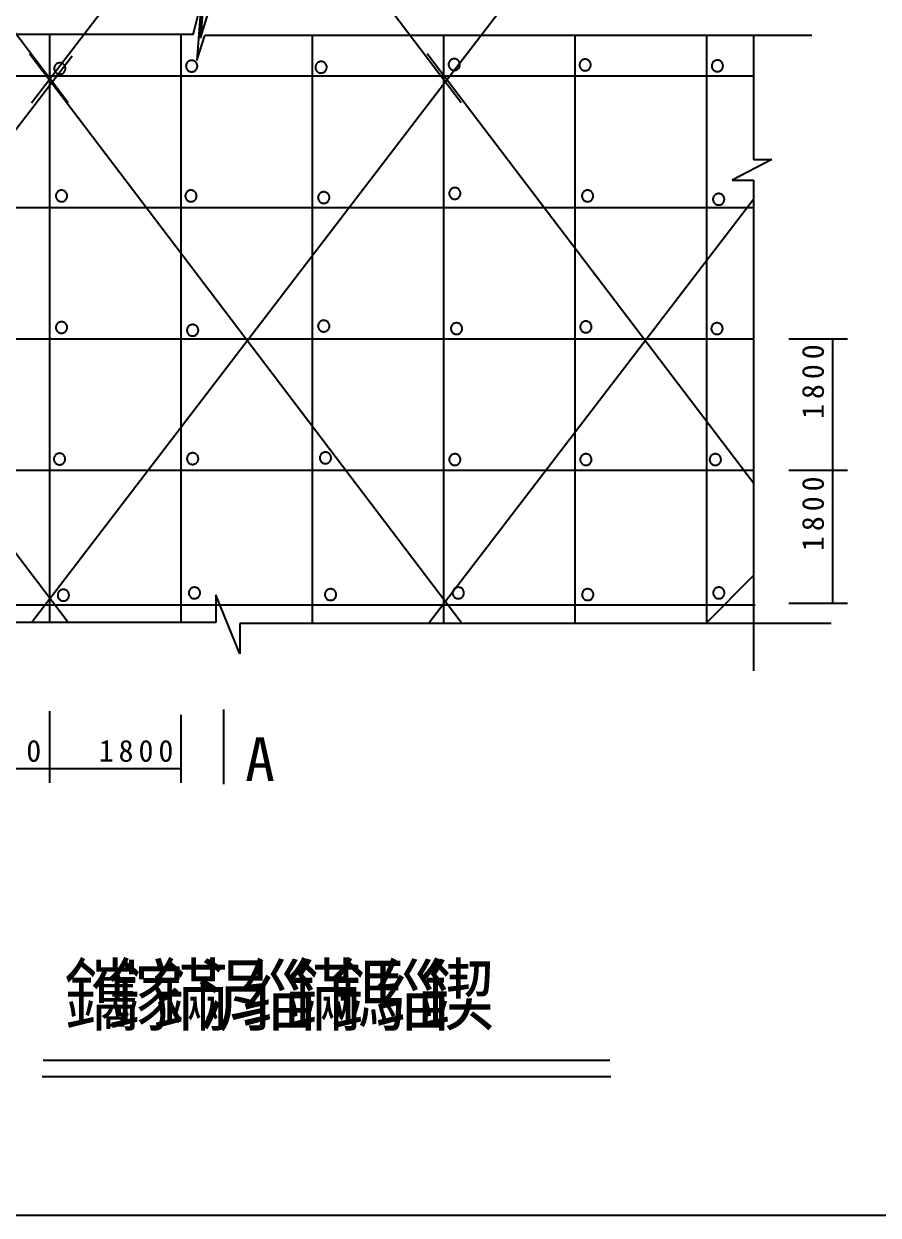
# Model space of a CAD drawing. Header units: metres. Extents: x 0 to 420, y 0 to 297.
# Drawn here: x 112.7 to 229.8, y 0 to 163.2 of the extents above; entities that cross this region are included whole.
import ezdxf

# ---------------------------------------------------------------- set-up
doc = ezdxf.new("R2010")
doc.units = ezdxf.units.M

msp = doc.modelspace()

# ---------------------------------------------------------------- linework, layer by layer
for p, q in [((118.78, 152.42), (59.6, 230.31)), ((172.66, 152.42), (113.49, 230.31)), ((113.76, 152.42), (173.22, 230.03)), ((168.3, 152.42), (212.71, 210.39)), ((137.53, 169.08), (136.92, 161.27)), ((135.91, 161.78), (137.04, 166.01)), ((137.04, 166.01), (136.42, 158.2)), ((136.92, 161.27), (138, 164.71)), ((135.91, 161.78), (45.59, 161.78)), ((116.24, 161.78), (116.24, 81.22)), ((134.24, 161.78), (134.24, 81.22)), ((136.42, 158.2), (137.51, 161.64)), ((220.74, 161.64), (137.51, 161.64)), ((152.25, 161.64), (152.25, 81.08)), ((170.26, 161.64), (170.26, 81.08)), ((188.26, 161.64), (188.26, 81.08)), ((206.27, 161.64), (206.27, 81.08)), ((212.71, 161.64), (212.71, 144.64)), ((118.78, 81.22), (59.6, 159.12)), ((59.88, 81.22), (119.33, 158.84)), ((172.66, 81.22), (113.49, 159.12)), ((113.76, 81.22), (173.22, 158.84)), ((212.71, 100.3), (168.02, 159.12)), ((51.82, 156.1), (212.71, 156.1)), ((215.25, 144.64), (209.8, 141.82)), ((212.71, 144.64), (215.25, 144.64)), ((209.8, 141.82), (212.71, 141.82)), ((212.71, 141.82), (212.71, 74.59)), ((168.3, 81.22), (212.71, 139.2)), ((51.82, 138.09), (212.71, 138.09)), ((51.82, 120.09), (212.71, 120.09)), ((217.57, 120.09), (225.62, 120.09)), ((223.62, 102.08), (223.62, 120.09)), ((51.82, 102.08), (212.71, 102.08)), ((217.57, 102.08), (225.62, 102.08)), ((217.57, 102.08), (225.62, 102.08)), ((223.62, 83.88), (223.62, 102.08)), ((206.2, 81.08), (212.71, 87.63)), ((142.34, 76.9), (139.06, 85)), ((139.06, 85), (139.06, 81.22)), ((52.06, 83.62), (212.95, 83.62)), ((217.57, 83.88), (225.62, 83.88)), ((139.06, 81.22), (48.24, 81.22)), ((223.39, 81.08), (142.34, 81.08)), ((142.34, 81.08), (142.34, 76.9)), ((116.24, 69.04), (116.24, 59.22)), ((116.24, 69.04), (116.24, 59.22)), ((134.23, 68.57), (134.23, 59.22)), ((140.08, 69.29), (140.08, 59.04)), ((98.02, 61.22), (116.24, 61.22)), ((116.24, 61.22), (134.23, 61.22)), ((115.36, 21.26), (193.04, 21.26)), ((115.24, 19.01), (193.18, 19.01)), ((0, 0), (420, 0))]:
    msp.add_line(p, q)
for points in [[(172.5, 157.66), (172.5, 157.74), (172.49, 157.81), (172.47, 157.89), (172.44, 157.96), (172.41, 158.03), (172.37, 158.1), (172.32, 158.16), (172.27, 158.21), (172.22, 158.27), (172.15, 158.31), (172.09, 158.35), (172.02, 158.38), (171.95, 158.41), (171.87, 158.43), (171.8, 158.44), (171.72, 158.44), (171.64, 158.44), (171.57, 158.43), (171.49, 158.41), (171.42, 158.38), (171.35, 158.35), (171.28, 158.31), (171.22, 158.27), (171.16, 158.21), (171.11, 158.16), (171.07, 158.1), (171.03, 158.03), (171, 157.96), (170.97, 157.89), (170.95, 157.81), (170.94, 157.74), (170.94, 157.66), (170.94, 157.58), (170.95, 157.51), (170.97, 157.43), (171, 157.36), (171.03, 157.29), (171.07, 157.23), (171.11, 157.16), (171.16, 157.11), (171.22, 157.06), (171.28, 157.01), (171.35, 156.97), (171.42, 156.94), (171.49, 156.91), (171.57, 156.89), (171.64, 156.88), (171.72, 156.88), (171.8, 156.88), (171.87, 156.89), (171.95, 156.91), (172.02, 156.94), (172.09, 156.97), (172.15, 157.01), (172.22, 157.06), (172.27, 157.11), (172.32, 157.16), (172.37, 157.23), (172.41, 157.29), (172.44, 157.36), (172.47, 157.43), (172.49, 157.51), (172.5, 157.58), (172.5, 157.66)], [(190.44, 157.61), (190.44, 157.68), (190.43, 157.76), (190.41, 157.83), (190.38, 157.91), (190.35, 157.98), (190.31, 158.04), (190.26, 158.1), (190.21, 158.16), (190.16, 158.21), (190.09, 158.26), (190.03, 158.3), (189.96, 158.33), (189.89, 158.36), (189.81, 158.38), (189.74, 158.39), (189.66, 158.39), (189.58, 158.39), (189.51, 158.38), (189.43, 158.36), (189.36, 158.33), (189.29, 158.3), (189.22, 158.26), (189.16, 158.21), (189.1, 158.16), (189.05, 158.1), (189.01, 158.04), (188.97, 157.98), (188.93, 157.91), (188.91, 157.83), (188.89, 157.76), (188.88, 157.68), (188.88, 157.61), (188.88, 157.53), (188.89, 157.45), (188.91, 157.38), (188.93, 157.31), (188.97, 157.24), (189.01, 157.17), (189.05, 157.11), (189.1, 157.05), (189.16, 157), (189.22, 156.96), (189.29, 156.92), (189.36, 156.88), (189.43, 156.86), (189.51, 156.84), (189.58, 156.83), (189.66, 156.82), (189.74, 156.83), (189.81, 156.84), (189.89, 156.86), (189.96, 156.88), (190.03, 156.92), (190.09, 156.96), (190.16, 157), (190.21, 157.05), (190.26, 157.11), (190.31, 157.17), (190.35, 157.24), (190.38, 157.31), (190.41, 157.38), (190.43, 157.45), (190.44, 157.53), (190.44, 157.61)], [(118.44, 157.12), (118.44, 157.2), (118.43, 157.28), (118.41, 157.35), (118.38, 157.42), (118.35, 157.49), (118.31, 157.56), (118.27, 157.62), (118.21, 157.68), (118.16, 157.73), (118.1, 157.77), (118.03, 157.81), (117.96, 157.85), (117.89, 157.87), (117.81, 157.89), (117.74, 157.9), (117.66, 157.91), (117.58, 157.9), (117.51, 157.89), (117.43, 157.87), (117.36, 157.85), (117.29, 157.81), (117.22, 157.77), (117.16, 157.73), (117.11, 157.68), (117.05, 157.62), (117.01, 157.56), (116.97, 157.49), (116.94, 157.42), (116.91, 157.35), (116.89, 157.28), (116.88, 157.2), (116.88, 157.12), (116.88, 157.05), (116.89, 156.97), (116.91, 156.9), (116.94, 156.82), (116.97, 156.75), (117.01, 156.69), (117.05, 156.63), (117.11, 156.57), (117.16, 156.52), (117.22, 156.47), (117.29, 156.43), (117.36, 156.4), (117.43, 156.37), (117.51, 156.35), (117.58, 156.34), (117.66, 156.34), (117.74, 156.34), (117.81, 156.35), (117.89, 156.37), (117.96, 156.4), (118.03, 156.43), (118.1, 156.47), (118.16, 156.52), (118.21, 156.57), (118.27, 156.63), (118.31, 156.69), (118.35, 156.75), (118.38, 156.82), (118.41, 156.9), (118.43, 156.97), (118.44, 157.05), (118.44, 157.12)], [(136.51, 157.45), (136.51, 157.53), (136.49, 157.61), (136.48, 157.68), (136.45, 157.75), (136.42, 157.82), (136.38, 157.89), (136.33, 157.95), (136.28, 158.01), (136.22, 158.06), (136.16, 158.1), (136.1, 158.14), (136.03, 158.18), (135.95, 158.2), (135.88, 158.22), (135.8, 158.23), (135.73, 158.24), (135.65, 158.23), (135.57, 158.22), (135.5, 158.2), (135.43, 158.18), (135.36, 158.14), (135.29, 158.1), (135.23, 158.06), (135.17, 158.01), (135.12, 157.95), (135.07, 157.89), (135.04, 157.82), (135, 157.75), (134.98, 157.68), (134.96, 157.61), (134.95, 157.53), (134.94, 157.45), (134.95, 157.38), (134.96, 157.3), (134.98, 157.23), (135, 157.15), (135.04, 157.08), (135.07, 157.02), (135.12, 156.96), (135.17, 156.9), (135.23, 156.85), (135.29, 156.8), (135.36, 156.76), (135.43, 156.73), (135.5, 156.7), (135.57, 156.69), (135.65, 156.67), (135.73, 156.67), (135.8, 156.67), (135.88, 156.69), (135.95, 156.7), (136.03, 156.73), (136.1, 156.76), (136.16, 156.8), (136.22, 156.85), (136.28, 156.9), (136.33, 156.96), (136.38, 157.02), (136.42, 157.08), (136.45, 157.15), (136.48, 157.23), (136.49, 157.3), (136.51, 157.38), (136.51, 157.45)], [(154.24, 157.29), (154.24, 157.36), (154.23, 157.44), (154.21, 157.52), (154.18, 157.59), (154.15, 157.66), (154.11, 157.72), (154.07, 157.78), (154.01, 157.84), (153.96, 157.89), (153.9, 157.94), (153.83, 157.98), (153.76, 158.01), (153.69, 158.04), (153.61, 158.06), (153.54, 158.07), (153.46, 158.07), (153.38, 158.07), (153.31, 158.06), (153.23, 158.04), (153.16, 158.01), (153.09, 157.98), (153.03, 157.94), (152.96, 157.89), (152.91, 157.84), (152.85, 157.78), (152.81, 157.72), (152.77, 157.66), (152.74, 157.59), (152.71, 157.52), (152.69, 157.44), (152.68, 157.36), (152.68, 157.29), (152.68, 157.21), (152.69, 157.14), (152.71, 157.06), (152.74, 156.99), (152.77, 156.92), (152.81, 156.85), (152.85, 156.79), (152.91, 156.73), (152.96, 156.68), (153.03, 156.64), (153.09, 156.6), (153.16, 156.56), (153.23, 156.54), (153.31, 156.52), (153.38, 156.51), (153.46, 156.5), (153.54, 156.51), (153.61, 156.52), (153.69, 156.54), (153.76, 156.56), (153.83, 156.6), (153.9, 156.64), (153.96, 156.68), (154.01, 156.73), (154.07, 156.79), (154.11, 156.85), (154.15, 156.92), (154.18, 156.99), (154.21, 157.06), (154.23, 157.14), (154.24, 157.21), (154.24, 157.29)], [(208.56, 157.48), (208.56, 157.56), (208.55, 157.63), (208.53, 157.71), (208.5, 157.78), (208.47, 157.85), (208.43, 157.91), (208.38, 157.98), (208.33, 158.03), (208.28, 158.08), (208.21, 158.13), (208.15, 158.17), (208.08, 158.2), (208.01, 158.23), (207.93, 158.25), (207.86, 158.26), (207.78, 158.26), (207.7, 158.26), (207.63, 158.25), (207.55, 158.23), (207.48, 158.2), (207.41, 158.17), (207.34, 158.13), (207.28, 158.08), (207.23, 158.03), (207.17, 157.98), (207.13, 157.91), (207.09, 157.85), (207.06, 157.78), (207.03, 157.71), (207.01, 157.63), (207, 157.56), (207, 157.48), (207, 157.4), (207.01, 157.33), (207.03, 157.25), (207.06, 157.18), (207.09, 157.11), (207.13, 157.04), (207.17, 156.98), (207.23, 156.93), (207.28, 156.87), (207.34, 156.83), (207.41, 156.79), (207.48, 156.76), (207.55, 156.73), (207.63, 156.71), (207.7, 156.7), (207.78, 156.7), (207.86, 156.7), (207.93, 156.71), (208.01, 156.73), (208.08, 156.76), (208.15, 156.79), (208.21, 156.83), (208.28, 156.87), (208.33, 156.93), (208.38, 156.98), (208.43, 157.04), (208.47, 157.11), (208.5, 157.18), (208.53, 157.25), (208.55, 157.33), (208.56, 157.4), (208.56, 157.48)], [(118.68, 139.66), (118.67, 139.73), (118.66, 139.81), (118.64, 139.88), (118.62, 139.96), (118.58, 140.03), (118.54, 140.09), (118.5, 140.15), (118.45, 140.21), (118.39, 140.26), (118.33, 140.31), (118.26, 140.35), (118.19, 140.38), (118.12, 140.41), (118.05, 140.43), (117.97, 140.44), (117.89, 140.44), (117.82, 140.44), (117.74, 140.43), (117.67, 140.41), (117.59, 140.38), (117.52, 140.35), (117.46, 140.31), (117.4, 140.26), (117.34, 140.21), (117.29, 140.15), (117.24, 140.09), (117.2, 140.03), (117.17, 139.96), (117.14, 139.88), (117.12, 139.81), (117.11, 139.73), (117.11, 139.66), (117.11, 139.58), (117.12, 139.5), (117.14, 139.43), (117.17, 139.36), (117.2, 139.29), (117.24, 139.22), (117.29, 139.16), (117.34, 139.1), (117.4, 139.05), (117.46, 139.01), (117.52, 138.97), (117.59, 138.93), (117.67, 138.91), (117.74, 138.89), (117.82, 138.88), (117.89, 138.87), (117.97, 138.88), (118.05, 138.89), (118.12, 138.91), (118.19, 138.93), (118.26, 138.97), (118.33, 139.01), (118.39, 139.05), (118.45, 139.1), (118.5, 139.16), (118.54, 139.22), (118.58, 139.29), (118.62, 139.36), (118.64, 139.43), (118.66, 139.5), (118.67, 139.58), (118.68, 139.66)], [(136.41, 139.66), (136.41, 139.73), (136.4, 139.81), (136.38, 139.88), (136.35, 139.96), (136.32, 140.03), (136.28, 140.09), (136.24, 140.15), (136.18, 140.21), (136.13, 140.26), (136.07, 140.31), (136, 140.35), (135.93, 140.38), (135.86, 140.41), (135.78, 140.43), (135.71, 140.44), (135.63, 140.44), (135.55, 140.44), (135.48, 140.43), (135.4, 140.41), (135.33, 140.38), (135.26, 140.35), (135.2, 140.31), (135.13, 140.26), (135.08, 140.21), (135.02, 140.15), (134.98, 140.09), (134.94, 140.03), (134.91, 139.96), (134.88, 139.88), (134.86, 139.81), (134.85, 139.73), (134.85, 139.66), (134.85, 139.58), (134.86, 139.5), (134.88, 139.43), (134.91, 139.36), (134.94, 139.29), (134.98, 139.22), (135.02, 139.16), (135.08, 139.1), (135.13, 139.05), (135.2, 139.01), (135.26, 138.97), (135.33, 138.93), (135.4, 138.91), (135.48, 138.89), (135.55, 138.88), (135.63, 138.87), (135.71, 138.88), (135.78, 138.89), (135.86, 138.91), (135.93, 138.93), (136, 138.97), (136.07, 139.01), (136.13, 139.05), (136.18, 139.1), (136.24, 139.16), (136.28, 139.22), (136.32, 139.29), (136.35, 139.36), (136.38, 139.43), (136.4, 139.5), (136.41, 139.58), (136.41, 139.66)], [(172.58, 140.01), (172.57, 140.09), (172.56, 140.17), (172.54, 140.24), (172.52, 140.31), (172.49, 140.38), (172.45, 140.45), (172.4, 140.51), (172.35, 140.57), (172.29, 140.62), (172.23, 140.66), (172.16, 140.7), (172.1, 140.74), (172.02, 140.76), (171.95, 140.78), (171.87, 140.79), (171.8, 140.8), (171.72, 140.79), (171.64, 140.78), (171.57, 140.76), (171.5, 140.74), (171.43, 140.7), (171.36, 140.66), (171.3, 140.62), (171.24, 140.57), (171.19, 140.51), (171.14, 140.45), (171.1, 140.38), (171.07, 140.31), (171.05, 140.24), (171.03, 140.17), (171.02, 140.09), (171.01, 140.01), (171.02, 139.94), (171.03, 139.86), (171.05, 139.78), (171.07, 139.71), (171.1, 139.64), (171.14, 139.58), (171.19, 139.52), (171.24, 139.46), (171.3, 139.41), (171.36, 139.36), (171.43, 139.32), (171.5, 139.29), (171.57, 139.26), (171.64, 139.24), (171.72, 139.23), (171.8, 139.23), (171.87, 139.23), (171.95, 139.24), (172.02, 139.26), (172.1, 139.29), (172.16, 139.32), (172.23, 139.36), (172.29, 139.41), (172.35, 139.46), (172.4, 139.52), (172.45, 139.58), (172.49, 139.64), (172.52, 139.71), (172.54, 139.78), (172.56, 139.86), (172.57, 139.94), (172.58, 140.01)], [(190.78, 139.66), (190.77, 139.73), (190.76, 139.81), (190.74, 139.88), (190.72, 139.96), (190.68, 140.03), (190.64, 140.09), (190.6, 140.15), (190.55, 140.21), (190.49, 140.26), (190.43, 140.31), (190.36, 140.35), (190.29, 140.38), (190.22, 140.41), (190.15, 140.43), (190.07, 140.44), (189.99, 140.44), (189.92, 140.44), (189.84, 140.43), (189.77, 140.41), (189.69, 140.38), (189.62, 140.35), (189.56, 140.31), (189.5, 140.26), (189.44, 140.21), (189.39, 140.15), (189.34, 140.09), (189.3, 140.03), (189.27, 139.96), (189.24, 139.88), (189.23, 139.81), (189.21, 139.73), (189.21, 139.66), (189.21, 139.58), (189.23, 139.5), (189.24, 139.43), (189.27, 139.36), (189.3, 139.29), (189.34, 139.22), (189.39, 139.16), (189.44, 139.1), (189.5, 139.05), (189.56, 139.01), (189.62, 138.97), (189.69, 138.93), (189.77, 138.91), (189.84, 138.89), (189.92, 138.88), (189.99, 138.87), (190.07, 138.88), (190.15, 138.89), (190.22, 138.91), (190.29, 138.93), (190.36, 138.97), (190.43, 139.01), (190.49, 139.05), (190.55, 139.1), (190.6, 139.16), (190.64, 139.22), (190.68, 139.29), (190.72, 139.36), (190.74, 139.43), (190.76, 139.5), (190.77, 139.58), (190.78, 139.66)], [(154.61, 139.43), (154.61, 139.5), (154.6, 139.58), (154.58, 139.65), (154.55, 139.73), (154.52, 139.8), (154.48, 139.86), (154.43, 139.92), (154.38, 139.98), (154.32, 140.03), (154.26, 140.08), (154.2, 140.12), (154.13, 140.15), (154.06, 140.18), (153.98, 140.2), (153.9, 140.21), (153.83, 140.21), (153.75, 140.21), (153.68, 140.2), (153.6, 140.18), (153.53, 140.15), (153.46, 140.12), (153.39, 140.08), (153.33, 140.03), (153.27, 139.98), (153.22, 139.92), (153.18, 139.86), (153.14, 139.8), (153.1, 139.73), (153.08, 139.65), (153.06, 139.58), (153.05, 139.5), (153.04, 139.43), (153.05, 139.35), (153.06, 139.27), (153.08, 139.2), (153.1, 139.13), (153.14, 139.06), (153.18, 138.99), (153.22, 138.93), (153.27, 138.87), (153.33, 138.82), (153.39, 138.78), (153.46, 138.74), (153.53, 138.7), (153.6, 138.68), (153.68, 138.66), (153.75, 138.65), (153.83, 138.64), (153.9, 138.65), (153.98, 138.66), (154.06, 138.68), (154.13, 138.7), (154.2, 138.74), (154.26, 138.78), (154.32, 138.82), (154.38, 138.87), (154.43, 138.93), (154.48, 138.99), (154.52, 139.06), (154.55, 139.13), (154.58, 139.2), (154.6, 139.27), (154.61, 139.35), (154.61, 139.43)], [(208.74, 139.2), (208.74, 139.27), (208.73, 139.35), (208.71, 139.42), (208.68, 139.5), (208.65, 139.57), (208.61, 139.63), (208.57, 139.69), (208.51, 139.75), (208.46, 139.8), (208.4, 139.85), (208.33, 139.89), (208.26, 139.92), (208.19, 139.95), (208.11, 139.97), (208.04, 139.98), (207.96, 139.98), (207.88, 139.98), (207.81, 139.97), (207.73, 139.95), (207.66, 139.92), (207.59, 139.89), (207.53, 139.85), (207.46, 139.8), (207.41, 139.75), (207.36, 139.69), (207.31, 139.63), (207.27, 139.57), (207.24, 139.5), (207.21, 139.42), (207.19, 139.35), (207.18, 139.27), (207.18, 139.2), (207.18, 139.12), (207.19, 139.04), (207.21, 138.97), (207.24, 138.9), (207.27, 138.83), (207.31, 138.76), (207.36, 138.7), (207.41, 138.64), (207.46, 138.59), (207.53, 138.55), (207.59, 138.51), (207.66, 138.47), (207.73, 138.45), (207.81, 138.43), (207.88, 138.42), (207.96, 138.41), (208.04, 138.42), (208.11, 138.43), (208.19, 138.45), (208.26, 138.47), (208.33, 138.51), (208.4, 138.55), (208.46, 138.59), (208.51, 138.64), (208.57, 138.7), (208.61, 138.76), (208.65, 138.83), (208.68, 138.9), (208.71, 138.97), (208.73, 139.04), (208.74, 139.12), (208.74, 139.2)], [(154.61, 121.83), (154.61, 121.91), (154.6, 121.99), (154.58, 122.06), (154.55, 122.13), (154.52, 122.2), (154.48, 122.27), (154.43, 122.33), (154.38, 122.39), (154.32, 122.44), (154.26, 122.49), (154.2, 122.52), (154.13, 122.56), (154.06, 122.58), (153.98, 122.6), (153.9, 122.61), (153.83, 122.62), (153.75, 122.61), (153.68, 122.6), (153.6, 122.58), (153.53, 122.56), (153.46, 122.52), (153.39, 122.49), (153.33, 122.44), (153.27, 122.39), (153.22, 122.33), (153.18, 122.27), (153.14, 122.2), (153.1, 122.13), (153.08, 122.06), (153.06, 121.99), (153.05, 121.91), (153.04, 121.83), (153.05, 121.76), (153.06, 121.68), (153.08, 121.61), (153.1, 121.53), (153.14, 121.46), (153.18, 121.4), (153.22, 121.34), (153.27, 121.28), (153.33, 121.23), (153.39, 121.18), (153.46, 121.14), (153.53, 121.11), (153.6, 121.08), (153.68, 121.07), (153.75, 121.05), (153.83, 121.05), (153.9, 121.05), (153.98, 121.07), (154.06, 121.08), (154.13, 121.11), (154.2, 121.14), (154.26, 121.18), (154.32, 121.23), (154.38, 121.28), (154.43, 121.34), (154.48, 121.4), (154.52, 121.46), (154.55, 121.53), (154.58, 121.61), (154.6, 121.68), (154.61, 121.76), (154.61, 121.83)], [(190.55, 121.71), (190.54, 121.79), (190.53, 121.86), (190.51, 121.94), (190.49, 122.01), (190.45, 122.08), (190.41, 122.14), (190.37, 122.21), (190.32, 122.26), (190.26, 122.31), (190.2, 122.36), (190.13, 122.4), (190.06, 122.43), (189.99, 122.46), (189.92, 122.48), (189.84, 122.49), (189.76, 122.49), (189.69, 122.49), (189.61, 122.48), (189.54, 122.46), (189.46, 122.43), (189.39, 122.4), (189.33, 122.36), (189.27, 122.31), (189.21, 122.26), (189.16, 122.21), (189.11, 122.14), (189.07, 122.08), (189.04, 122.01), (189.01, 121.94), (188.99, 121.86), (188.98, 121.79), (188.98, 121.71), (188.98, 121.63), (188.99, 121.56), (189.01, 121.48), (189.04, 121.41), (189.07, 121.34), (189.11, 121.27), (189.16, 121.21), (189.21, 121.16), (189.27, 121.1), (189.33, 121.06), (189.39, 121.02), (189.46, 120.99), (189.54, 120.96), (189.61, 120.94), (189.69, 120.93), (189.76, 120.93), (189.84, 120.93), (189.92, 120.94), (189.99, 120.96), (190.06, 120.99), (190.13, 121.02), (190.2, 121.06), (190.26, 121.1), (190.32, 121.16), (190.37, 121.21), (190.41, 121.27), (190.45, 121.34), (190.49, 121.41), (190.51, 121.48), (190.53, 121.56), (190.54, 121.63), (190.55, 121.71)], [(118.68, 121.64), (118.67, 121.71), (118.66, 121.79), (118.64, 121.86), (118.62, 121.94), (118.58, 122), (118.54, 122.07), (118.5, 122.13), (118.45, 122.19), (118.39, 122.24), (118.33, 122.29), (118.26, 122.33), (118.19, 122.36), (118.12, 122.38), (118.05, 122.4), (117.97, 122.41), (117.89, 122.42), (117.82, 122.41), (117.74, 122.4), (117.67, 122.38), (117.59, 122.36), (117.52, 122.33), (117.46, 122.29), (117.4, 122.24), (117.34, 122.19), (117.29, 122.13), (117.24, 122.07), (117.2, 122), (117.17, 121.94), (117.14, 121.86), (117.12, 121.79), (117.11, 121.71), (117.11, 121.64), (117.11, 121.56), (117.12, 121.48), (117.14, 121.41), (117.17, 121.34), (117.2, 121.27), (117.24, 121.2), (117.29, 121.14), (117.34, 121.08), (117.4, 121.03), (117.46, 120.98), (117.52, 120.94), (117.59, 120.91), (117.67, 120.89), (117.74, 120.87), (117.82, 120.86), (117.89, 120.85), (117.97, 120.86), (118.05, 120.87), (118.12, 120.89), (118.19, 120.91), (118.26, 120.94), (118.33, 120.98), (118.39, 121.03), (118.45, 121.08), (118.5, 121.14), (118.54, 121.2), (118.58, 121.27), (118.62, 121.34), (118.64, 121.41), (118.66, 121.48), (118.67, 121.56), (118.68, 121.64)], [(136.64, 121.25), (136.64, 121.33), (136.63, 121.4), (136.61, 121.48), (136.58, 121.55), (136.55, 121.62), (136.51, 121.68), (136.47, 121.75), (136.41, 121.8), (136.36, 121.85), (136.3, 121.9), (136.23, 121.94), (136.16, 121.97), (136.09, 122), (136.01, 122.02), (135.94, 122.03), (135.86, 122.03), (135.78, 122.03), (135.71, 122.02), (135.63, 122), (135.56, 121.97), (135.49, 121.94), (135.43, 121.9), (135.36, 121.85), (135.31, 121.8), (135.26, 121.75), (135.21, 121.68), (135.17, 121.62), (135.14, 121.55), (135.11, 121.48), (135.09, 121.4), (135.08, 121.33), (135.08, 121.25), (135.08, 121.17), (135.09, 121.1), (135.11, 121.02), (135.14, 120.95), (135.17, 120.88), (135.21, 120.81), (135.26, 120.75), (135.31, 120.7), (135.36, 120.64), (135.43, 120.6), (135.49, 120.56), (135.56, 120.53), (135.63, 120.5), (135.71, 120.48), (135.78, 120.47), (135.86, 120.47), (135.94, 120.47), (136.01, 120.48), (136.09, 120.5), (136.16, 120.53), (136.23, 120.56), (136.3, 120.6), (136.36, 120.64), (136.41, 120.7), (136.47, 120.75), (136.51, 120.81), (136.55, 120.88), (136.58, 120.95), (136.61, 121.02), (136.63, 121.1), (136.64, 121.17), (136.64, 121.25)], [(172.81, 121.48), (172.81, 121.56), (172.79, 121.63), (172.78, 121.71), (172.75, 121.78), (172.72, 121.85), (172.68, 121.91), (172.63, 121.98), (172.58, 122.03), (172.52, 122.08), (172.46, 122.13), (172.39, 122.17), (172.33, 122.2), (172.25, 122.23), (172.18, 122.25), (172.1, 122.26), (172.03, 122.26), (171.95, 122.26), (171.87, 122.25), (171.8, 122.23), (171.73, 122.2), (171.66, 122.17), (171.59, 122.13), (171.53, 122.08), (171.47, 122.03), (171.42, 121.98), (171.37, 121.91), (171.34, 121.85), (171.3, 121.78), (171.28, 121.71), (171.26, 121.63), (171.25, 121.56), (171.24, 121.48), (171.25, 121.4), (171.26, 121.33), (171.28, 121.25), (171.3, 121.18), (171.34, 121.11), (171.37, 121.04), (171.42, 120.98), (171.47, 120.93), (171.53, 120.87), (171.59, 120.83), (171.66, 120.79), (171.73, 120.76), (171.8, 120.73), (171.87, 120.71), (171.95, 120.7), (172.03, 120.7), (172.1, 120.7), (172.18, 120.71), (172.25, 120.73), (172.33, 120.76), (172.39, 120.79), (172.46, 120.83), (172.52, 120.87), (172.58, 120.93), (172.63, 120.98), (172.68, 121.04), (172.72, 121.11), (172.75, 121.18), (172.78, 121.25), (172.79, 121.33), (172.81, 121.4), (172.81, 121.48)], [(208.51, 121.48), (208.51, 121.56), (208.5, 121.63), (208.48, 121.71), (208.45, 121.78), (208.42, 121.85), (208.38, 121.91), (208.34, 121.98), (208.28, 122.03), (208.23, 122.08), (208.17, 122.13), (208.1, 122.17), (208.03, 122.2), (207.96, 122.23), (207.88, 122.25), (207.81, 122.26), (207.73, 122.26), (207.65, 122.26), (207.58, 122.25), (207.5, 122.23), (207.43, 122.2), (207.36, 122.17), (207.3, 122.13), (207.23, 122.08), (207.18, 122.03), (207.12, 121.98), (207.08, 121.91), (207.04, 121.85), (207.01, 121.78), (206.98, 121.71), (206.96, 121.63), (206.95, 121.56), (206.95, 121.48), (206.95, 121.4), (206.96, 121.33), (206.98, 121.25), (207.01, 121.18), (207.04, 121.11), (207.08, 121.04), (207.12, 120.98), (207.18, 120.93), (207.23, 120.87), (207.3, 120.83), (207.36, 120.79), (207.43, 120.76), (207.5, 120.73), (207.58, 120.71), (207.65, 120.7), (207.73, 120.7), (207.81, 120.7), (207.88, 120.71), (207.96, 120.73), (208.03, 120.76), (208.1, 120.79), (208.17, 120.83), (208.23, 120.87), (208.28, 120.93), (208.34, 120.98), (208.38, 121.04), (208.42, 121.11), (208.45, 121.18), (208.48, 121.25), (208.5, 121.33), (208.51, 121.4), (208.51, 121.48)], [(154.84, 103.76), (154.84, 103.84), (154.83, 103.91), (154.81, 103.99), (154.78, 104.06), (154.75, 104.13), (154.71, 104.2), (154.66, 104.26), (154.61, 104.31), (154.56, 104.37), (154.49, 104.41), (154.43, 104.45), (154.36, 104.48), (154.29, 104.51), (154.21, 104.53), (154.14, 104.54), (154.06, 104.54), (153.98, 104.54), (153.91, 104.53), (153.83, 104.51), (153.76, 104.48), (153.69, 104.45), (153.62, 104.41), (153.56, 104.37), (153.5, 104.31), (153.45, 104.26), (153.41, 104.2), (153.37, 104.13), (153.33, 104.06), (153.31, 103.99), (153.29, 103.91), (153.28, 103.84), (153.28, 103.76), (153.28, 103.68), (153.29, 103.61), (153.31, 103.53), (153.33, 103.46), (153.37, 103.39), (153.41, 103.33), (153.45, 103.26), (153.5, 103.21), (153.56, 103.16), (153.62, 103.11), (153.69, 103.07), (153.76, 103.04), (153.83, 103.01), (153.91, 102.99), (153.98, 102.98), (154.06, 102.98), (154.14, 102.98), (154.21, 102.99), (154.29, 103.01), (154.36, 103.04), (154.43, 103.07), (154.49, 103.11), (154.56, 103.16), (154.61, 103.21), (154.66, 103.26), (154.71, 103.33), (154.75, 103.39), (154.78, 103.46), (154.81, 103.53), (154.83, 103.61), (154.84, 103.68), (154.84, 103.76)], [(118.4, 103.61), (118.4, 103.69), (118.39, 103.77), (118.37, 103.84), (118.34, 103.91), (118.31, 103.98), (118.27, 104.05), (118.23, 104.11), (118.17, 104.17), (118.12, 104.22), (118.05, 104.26), (117.99, 104.3), (117.92, 104.34), (117.85, 104.36), (117.77, 104.38), (117.7, 104.39), (117.62, 104.4), (117.54, 104.39), (117.47, 104.38), (117.39, 104.36), (117.32, 104.34), (117.25, 104.3), (117.18, 104.26), (117.12, 104.22), (117.07, 104.17), (117.01, 104.11), (116.97, 104.05), (116.93, 103.98), (116.9, 103.91), (116.87, 103.84), (116.85, 103.77), (116.84, 103.69), (116.84, 103.61), (116.84, 103.54), (116.85, 103.46), (116.87, 103.39), (116.9, 103.31), (116.93, 103.24), (116.97, 103.18), (117.01, 103.12), (117.07, 103.06), (117.12, 103.01), (117.18, 102.96), (117.25, 102.92), (117.32, 102.89), (117.39, 102.86), (117.47, 102.85), (117.54, 102.83), (117.62, 102.83), (117.7, 102.83), (117.77, 102.85), (117.85, 102.86), (117.92, 102.89), (117.99, 102.92), (118.05, 102.96), (118.12, 103.01), (118.17, 103.06), (118.23, 103.12), (118.27, 103.18), (118.31, 103.24), (118.34, 103.31), (118.37, 103.39), (118.39, 103.46), (118.4, 103.54), (118.4, 103.61)], [(136.64, 103.66), (136.64, 103.73), (136.63, 103.81), (136.61, 103.88), (136.58, 103.96), (136.55, 104.03), (136.51, 104.09), (136.47, 104.15), (136.41, 104.21), (136.36, 104.26), (136.3, 104.31), (136.23, 104.35), (136.16, 104.38), (136.09, 104.41), (136.01, 104.42), (135.94, 104.44), (135.86, 104.44), (135.78, 104.44), (135.71, 104.42), (135.63, 104.41), (135.56, 104.38), (135.49, 104.35), (135.43, 104.31), (135.36, 104.26), (135.31, 104.21), (135.26, 104.15), (135.21, 104.09), (135.17, 104.03), (135.14, 103.96), (135.11, 103.88), (135.09, 103.81), (135.08, 103.73), (135.08, 103.66), (135.08, 103.58), (135.09, 103.5), (135.11, 103.43), (135.14, 103.36), (135.17, 103.29), (135.21, 103.22), (135.26, 103.16), (135.31, 103.1), (135.36, 103.05), (135.43, 103), (135.49, 102.97), (135.56, 102.93), (135.63, 102.91), (135.71, 102.89), (135.78, 102.88), (135.86, 102.87), (135.94, 102.88), (136.01, 102.89), (136.09, 102.91), (136.16, 102.93), (136.23, 102.97), (136.3, 103), (136.36, 103.05), (136.41, 103.1), (136.47, 103.16), (136.51, 103.22), (136.55, 103.29), (136.58, 103.36), (136.61, 103.43), (136.63, 103.5), (136.64, 103.58), (136.64, 103.66)], [(172.58, 103.53), (172.57, 103.61), (172.56, 103.68), (172.54, 103.76), (172.52, 103.83), (172.49, 103.9), (172.45, 103.97), (172.4, 104.03), (172.35, 104.08), (172.29, 104.14), (172.23, 104.18), (172.16, 104.22), (172.1, 104.25), (172.02, 104.28), (171.95, 104.3), (171.87, 104.31), (171.8, 104.31), (171.72, 104.31), (171.64, 104.3), (171.57, 104.28), (171.5, 104.25), (171.43, 104.22), (171.36, 104.18), (171.3, 104.14), (171.24, 104.08), (171.19, 104.03), (171.14, 103.97), (171.1, 103.9), (171.07, 103.83), (171.05, 103.76), (171.03, 103.68), (171.02, 103.61), (171.01, 103.53), (171.02, 103.45), (171.03, 103.38), (171.05, 103.3), (171.07, 103.23), (171.1, 103.16), (171.14, 103.1), (171.19, 103.03), (171.24, 102.98), (171.3, 102.93), (171.36, 102.88), (171.43, 102.84), (171.5, 102.81), (171.57, 102.78), (171.64, 102.76), (171.72, 102.75), (171.8, 102.75), (171.87, 102.75), (171.95, 102.76), (172.02, 102.78), (172.1, 102.81), (172.16, 102.84), (172.23, 102.88), (172.29, 102.93), (172.35, 102.98), (172.4, 103.03), (172.45, 103.1), (172.49, 103.16), (172.52, 103.23), (172.54, 103.3), (172.56, 103.38), (172.57, 103.45), (172.58, 103.53)], [(190.55, 103.53), (190.54, 103.61), (190.53, 103.68), (190.51, 103.76), (190.49, 103.83), (190.45, 103.9), (190.41, 103.97), (190.37, 104.03), (190.32, 104.08), (190.26, 104.14), (190.2, 104.18), (190.13, 104.22), (190.06, 104.25), (189.99, 104.28), (189.92, 104.3), (189.84, 104.31), (189.76, 104.31), (189.69, 104.31), (189.61, 104.3), (189.54, 104.28), (189.46, 104.25), (189.39, 104.22), (189.33, 104.18), (189.27, 104.14), (189.21, 104.08), (189.16, 104.03), (189.11, 103.97), (189.07, 103.9), (189.04, 103.83), (189.01, 103.76), (188.99, 103.68), (188.98, 103.61), (188.98, 103.53), (188.98, 103.45), (188.99, 103.38), (189.01, 103.3), (189.04, 103.23), (189.07, 103.16), (189.11, 103.1), (189.16, 103.03), (189.21, 102.98), (189.27, 102.93), (189.33, 102.88), (189.39, 102.84), (189.46, 102.81), (189.54, 102.78), (189.61, 102.76), (189.69, 102.75), (189.76, 102.75), (189.84, 102.75), (189.92, 102.76), (189.99, 102.78), (190.06, 102.81), (190.13, 102.84), (190.2, 102.88), (190.26, 102.93), (190.32, 102.98), (190.37, 103.03), (190.41, 103.1), (190.45, 103.16), (190.49, 103.23), (190.51, 103.3), (190.53, 103.38), (190.54, 103.45), (190.55, 103.53)], [(208.28, 103.53), (208.28, 103.61), (208.27, 103.68), (208.25, 103.76), (208.22, 103.83), (208.19, 103.9), (208.15, 103.97), (208.11, 104.03), (208.05, 104.08), (208, 104.14), (207.93, 104.18), (207.87, 104.22), (207.8, 104.25), (207.73, 104.28), (207.65, 104.3), (207.58, 104.31), (207.5, 104.31), (207.42, 104.31), (207.35, 104.3), (207.27, 104.28), (207.2, 104.25), (207.13, 104.22), (207.06, 104.18), (207, 104.14), (206.95, 104.08), (206.89, 104.03), (206.85, 103.97), (206.81, 103.9), (206.78, 103.83), (206.75, 103.76), (206.73, 103.68), (206.72, 103.61), (206.72, 103.53), (206.72, 103.45), (206.73, 103.38), (206.75, 103.3), (206.78, 103.23), (206.81, 103.16), (206.85, 103.1), (206.89, 103.03), (206.95, 102.98), (207, 102.93), (207.06, 102.88), (207.13, 102.84), (207.2, 102.81), (207.27, 102.78), (207.35, 102.76), (207.42, 102.75), (207.5, 102.75), (207.58, 102.75), (207.65, 102.76), (207.73, 102.78), (207.8, 102.81), (207.87, 102.84), (207.93, 102.88), (208, 102.93), (208.05, 102.98), (208.11, 103.03), (208.15, 103.1), (208.19, 103.16), (208.22, 103.23), (208.25, 103.3), (208.27, 103.38), (208.28, 103.45), (208.28, 103.53)], [(118.92, 84.95), (118.92, 85.03), (118.91, 85.1), (118.89, 85.18), (118.86, 85.25), (118.83, 85.32), (118.79, 85.38), (118.74, 85.45), (118.69, 85.5), (118.64, 85.55), (118.57, 85.6), (118.51, 85.64), (118.44, 85.67), (118.37, 85.7), (118.29, 85.72), (118.22, 85.73), (118.14, 85.73), (118.06, 85.73), (117.99, 85.72), (117.91, 85.7), (117.84, 85.67), (117.77, 85.64), (117.7, 85.6), (117.64, 85.55), (117.59, 85.5), (117.53, 85.45), (117.49, 85.38), (117.45, 85.32), (117.42, 85.25), (117.39, 85.18), (117.37, 85.1), (117.36, 85.03), (117.36, 84.95), (117.36, 84.87), (117.37, 84.8), (117.39, 84.72), (117.42, 84.65), (117.45, 84.58), (117.49, 84.51), (117.53, 84.45), (117.59, 84.4), (117.64, 84.34), (117.7, 84.3), (117.77, 84.26), (117.84, 84.23), (117.91, 84.2), (117.99, 84.18), (118.06, 84.17), (118.14, 84.17), (118.22, 84.17), (118.29, 84.18), (118.37, 84.2), (118.44, 84.23), (118.51, 84.26), (118.57, 84.3), (118.64, 84.34), (118.69, 84.4), (118.74, 84.45), (118.79, 84.51), (118.83, 84.58), (118.86, 84.65), (118.89, 84.72), (118.91, 84.8), (118.92, 84.87), (118.92, 84.95)], [(136.89, 85.26), (136.89, 85.34), (136.87, 85.41), (136.86, 85.49), (136.83, 85.56), (136.8, 85.63), (136.76, 85.69), (136.71, 85.76), (136.66, 85.81), (136.6, 85.86), (136.54, 85.91), (136.48, 85.95), (136.41, 85.98), (136.33, 86.01), (136.26, 86.03), (136.18, 86.04), (136.11, 86.04), (136.03, 86.04), (135.95, 86.03), (135.88, 86.01), (135.81, 85.98), (135.74, 85.95), (135.67, 85.91), (135.61, 85.86), (135.55, 85.81), (135.5, 85.76), (135.46, 85.69), (135.42, 85.63), (135.38, 85.56), (135.36, 85.49), (135.34, 85.41), (135.33, 85.34), (135.32, 85.26), (135.33, 85.18), (135.34, 85.11), (135.36, 85.03), (135.38, 84.96), (135.42, 84.89), (135.46, 84.82), (135.5, 84.76), (135.55, 84.71), (135.61, 84.65), (135.67, 84.61), (135.74, 84.57), (135.81, 84.54), (135.88, 84.51), (135.95, 84.49), (136.03, 84.48), (136.11, 84.48), (136.18, 84.48), (136.26, 84.49), (136.33, 84.51), (136.41, 84.54), (136.48, 84.57), (136.54, 84.61), (136.6, 84.65), (136.66, 84.71), (136.71, 84.76), (136.76, 84.82), (136.8, 84.89), (136.83, 84.96), (136.86, 85.03), (136.87, 85.11), (136.89, 85.18), (136.89, 85.26)], [(155.55, 85.03), (155.54, 85.11), (155.53, 85.18), (155.51, 85.26), (155.49, 85.33), (155.46, 85.4), (155.42, 85.46), (155.37, 85.53), (155.32, 85.58), (155.26, 85.63), (155.2, 85.68), (155.13, 85.72), (155.06, 85.75), (154.99, 85.78), (154.92, 85.8), (154.84, 85.81), (154.76, 85.81), (154.69, 85.81), (154.61, 85.8), (154.54, 85.78), (154.47, 85.75), (154.4, 85.72), (154.33, 85.68), (154.27, 85.63), (154.21, 85.58), (154.16, 85.53), (154.11, 85.46), (154.07, 85.4), (154.04, 85.33), (154.02, 85.26), (154, 85.18), (153.99, 85.11), (153.98, 85.03), (153.99, 84.95), (154, 84.88), (154.02, 84.8), (154.04, 84.73), (154.07, 84.66), (154.11, 84.59), (154.16, 84.53), (154.21, 84.48), (154.27, 84.42), (154.33, 84.38), (154.4, 84.34), (154.47, 84.31), (154.54, 84.28), (154.61, 84.26), (154.69, 84.25), (154.76, 84.25), (154.84, 84.25), (154.92, 84.26), (154.99, 84.28), (155.06, 84.31), (155.13, 84.34), (155.2, 84.38), (155.26, 84.42), (155.32, 84.48), (155.37, 84.53), (155.42, 84.59), (155.46, 84.66), (155.49, 84.73), (155.51, 84.8), (155.53, 84.88), (155.54, 84.95), (155.55, 85.03)], [(173.05, 85.26), (173.05, 85.34), (173.04, 85.41), (173.02, 85.49), (173, 85.56), (172.96, 85.63), (172.92, 85.69), (172.88, 85.76), (172.83, 85.81), (172.77, 85.86), (172.71, 85.91), (172.64, 85.95), (172.57, 85.98), (172.5, 86.01), (172.42, 86.03), (172.35, 86.04), (172.27, 86.04), (172.19, 86.04), (172.12, 86.03), (172.04, 86.01), (171.97, 85.98), (171.9, 85.95), (171.84, 85.91), (171.77, 85.86), (171.72, 85.81), (171.67, 85.76), (171.62, 85.69), (171.58, 85.63), (171.55, 85.56), (171.52, 85.49), (171.5, 85.41), (171.49, 85.34), (171.49, 85.26), (171.49, 85.18), (171.5, 85.11), (171.52, 85.03), (171.55, 84.96), (171.58, 84.89), (171.62, 84.82), (171.67, 84.76), (171.72, 84.71), (171.77, 84.65), (171.84, 84.61), (171.9, 84.57), (171.97, 84.54), (172.04, 84.51), (172.12, 84.49), (172.19, 84.48), (172.27, 84.48), (172.35, 84.48), (172.42, 84.49), (172.5, 84.51), (172.57, 84.54), (172.64, 84.57), (172.71, 84.61), (172.77, 84.65), (172.83, 84.71), (172.88, 84.76), (172.92, 84.82), (172.96, 84.89), (173, 84.96), (173.02, 85.03), (173.04, 85.11), (173.05, 85.18), (173.05, 85.26)], [(190.79, 85.03), (190.79, 85.11), (190.78, 85.18), (190.76, 85.26), (190.73, 85.33), (190.7, 85.4), (190.66, 85.46), (190.61, 85.53), (190.56, 85.58), (190.51, 85.63), (190.44, 85.68), (190.38, 85.72), (190.31, 85.75), (190.24, 85.78), (190.16, 85.8), (190.09, 85.81), (190.01, 85.81), (189.93, 85.81), (189.86, 85.8), (189.78, 85.78), (189.71, 85.75), (189.64, 85.72), (189.57, 85.68), (189.51, 85.63), (189.45, 85.58), (189.4, 85.53), (189.36, 85.46), (189.32, 85.4), (189.29, 85.33), (189.26, 85.26), (189.24, 85.18), (189.23, 85.11), (189.23, 85.03), (189.23, 84.95), (189.24, 84.88), (189.26, 84.8), (189.29, 84.73), (189.32, 84.66), (189.36, 84.59), (189.4, 84.53), (189.45, 84.48), (189.51, 84.42), (189.57, 84.38), (189.64, 84.34), (189.71, 84.31), (189.78, 84.28), (189.86, 84.26), (189.93, 84.25), (190.01, 84.25), (190.09, 84.25), (190.16, 84.26), (190.24, 84.28), (190.31, 84.31), (190.38, 84.34), (190.44, 84.38), (190.51, 84.42), (190.56, 84.48), (190.61, 84.53), (190.66, 84.59), (190.7, 84.66), (190.73, 84.73), (190.76, 84.8), (190.78, 84.88), (190.79, 84.95), (190.79, 85.03)], [(208.76, 85.26), (208.76, 85.34), (208.74, 85.41), (208.73, 85.49), (208.7, 85.56), (208.67, 85.63), (208.63, 85.69), (208.58, 85.76), (208.53, 85.81), (208.47, 85.86), (208.41, 85.91), (208.35, 85.95), (208.28, 85.98), (208.2, 86.01), (208.13, 86.03), (208.05, 86.04), (207.98, 86.04), (207.9, 86.04), (207.82, 86.03), (207.75, 86.01), (207.68, 85.98), (207.61, 85.95), (207.54, 85.91), (207.48, 85.86), (207.42, 85.81), (207.37, 85.76), (207.32, 85.69), (207.29, 85.63), (207.25, 85.56), (207.23, 85.49), (207.21, 85.41), (207.2, 85.34), (207.19, 85.26), (207.2, 85.18), (207.21, 85.11), (207.23, 85.03), (207.25, 84.96), (207.29, 84.89), (207.32, 84.82), (207.37, 84.76), (207.42, 84.71), (207.48, 84.65), (207.54, 84.61), (207.61, 84.57), (207.68, 84.54), (207.75, 84.51), (207.82, 84.49), (207.9, 84.48), (207.98, 84.48), (208.05, 84.48), (208.13, 84.49), (208.2, 84.51), (208.28, 84.54), (208.35, 84.57), (208.41, 84.61), (208.47, 84.65), (208.53, 84.71), (208.58, 84.76), (208.63, 84.82), (208.67, 84.89), (208.7, 84.96), (208.73, 85.03), (208.74, 85.11), (208.76, 85.18), (208.76, 85.26)]]:
    msp.add_lwpolyline(points)

# ---------------------------------------------------------------- texts
for s, p in [('0', (222.37, 117.29)), ('0', (222.37, 114.56)), ('8', (222.37, 111.83)), ('1', (222.37, 109.11)), ('0', (222.37, 99.18)), ('0', (222.37, 96.46)), ('8', (222.37, 93.73)), ('1', (222.37, 91))]:
    msp.add_text(s, height=3, rotation=90).set_placement(p)
for s, height, p in [('A', 6, (143.05, 59.49)), ('0', 3, (113.06, 62.13)), ('1', 3, (122.99, 62.13)), ('8', 3, (125.71, 62.13)), ('0', 3, (128.44, 62.13)), ('0', 3, (131.17, 62.13)), ('鑴', 8, (118.17, 26.15)), ('鎵', 8, (124.25, 26.15)), ('鏋', 8, (130.34, 26.15)), ('涓', 8, (136.43, 26.15)), ('缁', 8, (142.51, 26.15)), ('鏋', 8, (148.6, 26.15)), ('鎷', 8, (154.69, 26.15)), ('缁', 8, (160.77, 26.15)), ('鍥', 8, (166.86, 26.15))]:
    msp.add_text(s, height=height).set_placement(p)

doc.saveas('drawing.dxf')
